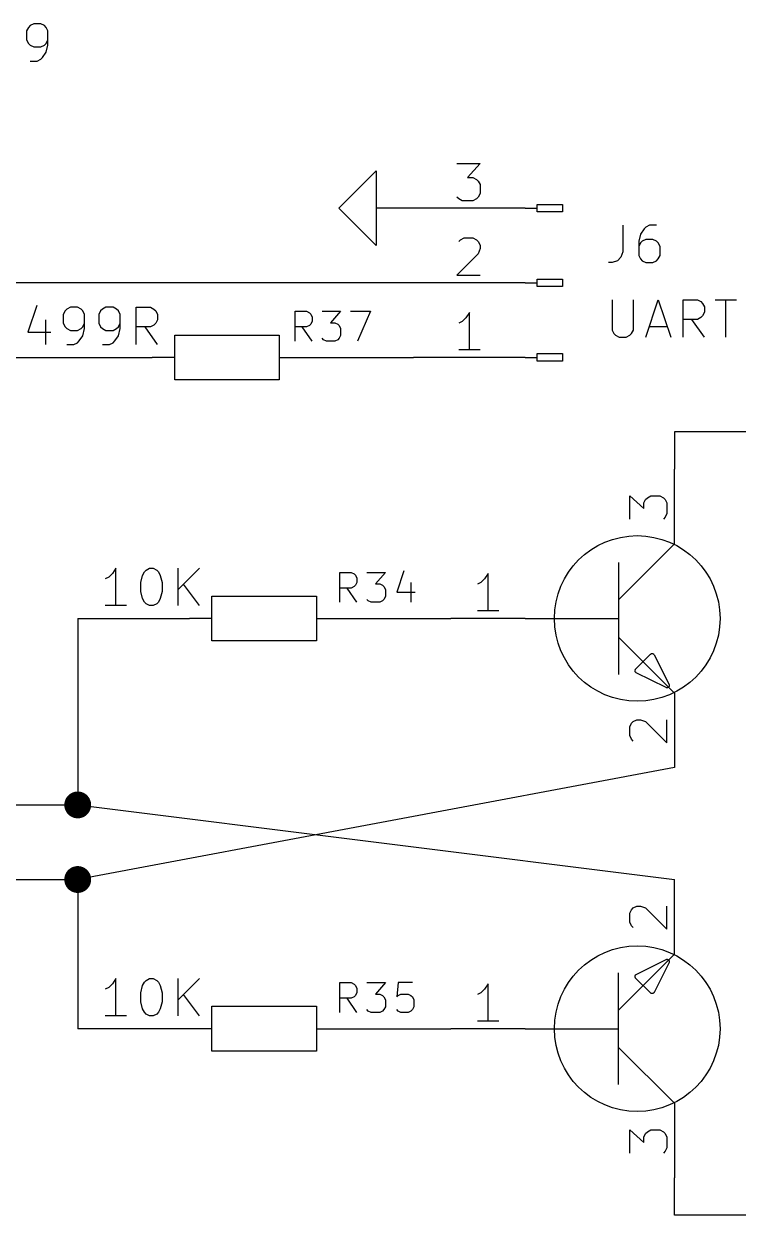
# Model space of a CAD drawing. Header units: inches. Extents: x 0.4 to 16.1, y -11.3 to -0.4.
# Drawn here: x 13.478 to 14.435, y -3.35 to -1.753 of the extents above; entities that cross this region are included whole.
import ezdxf

# ---------------------------------------------------------------- set-up
doc = ezdxf.new("R2010")
doc.units = ezdxf.units.IN
doc.header["$MEASUREMENT"] = 0
for name, color, linetype in [('GREENSIXTYFIVE', 129, 'CONTINUOUS'), ('LIGHTGREEN', 92, 'CONTINUOUS'), ('LIGHTRED', 12, 'CONTINUOUS'), ('RED', 14, 'CONTINUOUS')]:
    doc.layers.add(name, color=color, linetype=linetype)

msp = doc.modelspace()

# ---------------------------------------------------------------- linework, layer by layer
at = {"layer": 'GREENSIXTYFIVE', "linetype": 'CONTINUOUS'}
for p, q in [((13.4863, -1.7552), (13.4839, -1.7576)), ((13.4863, -1.7552), (13.4839, -1.7576)), ((13.491, -1.7528), (13.4863, -1.7552)), ((13.491, -1.7528), (13.4863, -1.7552)), ((13.5006, -1.7528), (13.491, -1.7528)), ((13.5006, -1.7528), (13.491, -1.7528)), ((13.5053, -1.7552), (13.5006, -1.7528)), ((13.5053, -1.7552), (13.5006, -1.7528)), ((13.5077, -1.7576), (13.5053, -1.7552)), ((13.5077, -1.7576), (13.5053, -1.7552)), ((13.4839, -1.7576), (13.4815, -1.7623)), ((13.4839, -1.7576), (13.4815, -1.7623)), ((13.4815, -1.7623), (13.4815, -1.7742)), ((13.4815, -1.7623), (13.4815, -1.7742)), ((13.5101, -1.7623), (13.5077, -1.7576)), ((13.5101, -1.7623), (13.5077, -1.7576)), ((13.5101, -1.7814), (13.5101, -1.7623)), ((13.5101, -1.7814), (13.5101, -1.7623)), ((13.4815, -1.7742), (13.4839, -1.779)), ((13.4815, -1.7742), (13.4839, -1.779)), ((13.4839, -1.779), (13.4863, -1.7814)), ((13.4839, -1.779), (13.4863, -1.7814)), ((13.4863, -1.7814), (13.491, -1.7838)), ((13.4863, -1.7814), (13.491, -1.7838)), ((13.491, -1.7838), (13.5006, -1.7838)), ((13.491, -1.7838), (13.5006, -1.7838)), ((13.5006, -1.7838), (13.5053, -1.7814)), ((13.5006, -1.7838), (13.5053, -1.7814)), ((13.5053, -1.7814), (13.5077, -1.779)), ((13.5053, -1.7814), (13.5077, -1.779)), ((13.5077, -1.779), (13.5101, -1.7742)), ((13.5077, -1.779), (13.5101, -1.7742)), ((13.5077, -1.7909), (13.5101, -1.7814)), ((13.5077, -1.7909), (13.5101, -1.7814)), ((13.4863, -1.8028), (13.4958, -1.8028)), ((13.4863, -1.8028), (13.4958, -1.8028)), ((13.4958, -1.8028), (13.5006, -1.8004)), ((13.4958, -1.8028), (13.5006, -1.8004)), ((13.5006, -1.8004), (13.5029, -1.798)), ((13.5006, -1.8004), (13.5029, -1.798)), ((13.5029, -1.798), (13.5077, -1.7909)), ((13.5029, -1.798), (13.5077, -1.7909)), ((14.2806, -2.0228), (14.2806, -2.0585)), ((14.2806, -2.0228), (14.2806, -2.0585)), ((14.3091, -2.0276), (14.3044, -2.0347)), ((14.3091, -2.0276), (14.3044, -2.0347)), ((14.3115, -2.0252), (14.3091, -2.0276)), ((14.3115, -2.0252), (14.3091, -2.0276)), ((14.3163, -2.0228), (14.3115, -2.0252)), ((14.3163, -2.0228), (14.3115, -2.0252)), ((14.3258, -2.0228), (14.3163, -2.0228)), ((14.3258, -2.0228), (14.3163, -2.0228)), ((14.3044, -2.0347), (14.302, -2.0442)), ((14.3044, -2.0347), (14.302, -2.0442)), ((14.302, -2.0442), (14.302, -2.0633)), ((14.302, -2.0442), (14.302, -2.0633)), ((14.3068, -2.0442), (14.3044, -2.0466)), ((14.3068, -2.0442), (14.3044, -2.0466)), ((14.3115, -2.0418), (14.3068, -2.0442)), ((14.3115, -2.0418), (14.3068, -2.0442)), ((14.321, -2.0418), (14.3115, -2.0418)), ((14.321, -2.0418), (14.3115, -2.0418)), ((14.3258, -2.0442), (14.321, -2.0418)), ((14.3258, -2.0442), (14.321, -2.0418)), ((14.3282, -2.0466), (14.3258, -2.0442)), ((14.3282, -2.0466), (14.3258, -2.0442)), ((14.2806, -2.0585), (14.2782, -2.0657)), ((14.2806, -2.0585), (14.2782, -2.0657)), ((14.3044, -2.0466), (14.302, -2.0514)), ((14.3044, -2.0466), (14.302, -2.0514)), ((14.3306, -2.0514), (14.3282, -2.0466)), ((14.3306, -2.0514), (14.3282, -2.0466)), ((14.3306, -2.0633), (14.3306, -2.0514)), ((14.3306, -2.0633), (14.3306, -2.0514)), ((14.2663, -2.0728), (14.2615, -2.0728)), ((14.2663, -2.0728), (14.2615, -2.0728)), ((14.2734, -2.0704), (14.2663, -2.0728)), ((14.2734, -2.0704), (14.2663, -2.0728)), ((14.2782, -2.0657), (14.2734, -2.0704)), ((14.2782, -2.0657), (14.2734, -2.0704)), ((14.302, -2.0633), (14.3044, -2.068)), ((14.302, -2.0633), (14.3044, -2.068)), ((14.3044, -2.068), (14.3068, -2.0704)), ((14.3044, -2.068), (14.3068, -2.0704)), ((14.3068, -2.0704), (14.3115, -2.0728)), ((14.3068, -2.0704), (14.3115, -2.0728)), ((14.3115, -2.0728), (14.321, -2.0728)), ((14.3115, -2.0728), (14.321, -2.0728)), ((14.321, -2.0728), (14.3258, -2.0704)), ((14.321, -2.0728), (14.3258, -2.0704)), ((14.3258, -2.0704), (14.3282, -2.068)), ((14.3258, -2.0704), (14.3282, -2.068)), ((14.3282, -2.068), (14.3306, -2.0633)), ((14.3282, -2.068), (14.3306, -2.0633)), ((14.2663, -2.1228), (14.2663, -2.1633)), ((14.2663, -2.1228), (14.2663, -2.1633)), ((14.2949, -2.1633), (14.2949, -2.1228)), ((14.2949, -2.1633), (14.2949, -2.1228)), ((14.3115, -2.1728), (14.3282, -2.1228)), ((14.3115, -2.1728), (14.3282, -2.1228)), ((14.3282, -2.1228), (14.3449, -2.1728)), ((14.3282, -2.1228), (14.3449, -2.1728)), ((14.3615, -2.1728), (14.3615, -2.1228)), ((14.3615, -2.1228), (14.3806, -2.1228)), ((14.3615, -2.1728), (14.3615, -2.1228)), ((14.3615, -2.1228), (14.3806, -2.1228)), ((14.3806, -2.1228), (14.3853, -2.1252)), ((14.3806, -2.1228), (14.3853, -2.1252)), ((14.4044, -2.1228), (14.4329, -2.1228)), ((14.4044, -2.1228), (14.4329, -2.1228)), ((14.4187, -2.1728), (14.4187, -2.1228)), ((14.4187, -2.1728), (14.4187, -2.1228)), ((13.495, -2.1304), (13.4831, -2.1661)), ((13.5331, -2.1376), (13.5307, -2.1423)), ((13.5355, -2.1352), (13.5331, -2.1376)), ((13.5402, -2.1328), (13.5355, -2.1352)), ((13.5498, -2.1328), (13.5402, -2.1328)), ((13.5545, -2.1352), (13.5498, -2.1328)), ((13.5569, -2.1376), (13.5545, -2.1352)), ((13.5593, -2.1423), (13.5569, -2.1376)), ((13.5807, -2.1376), (13.5783, -2.1423)), ((13.5831, -2.1352), (13.5807, -2.1376)), ((13.5879, -2.1328), (13.5831, -2.1352)), ((13.5974, -2.1328), (13.5879, -2.1328)), ((13.6021, -2.1352), (13.5974, -2.1328)), ((13.6045, -2.1376), (13.6021, -2.1352)), ((13.6069, -2.1423), (13.6045, -2.1376)), ((13.6283, -2.1828), (13.6283, -2.1328)), ((13.6283, -2.1328), (13.6474, -2.1328)), ((13.6474, -2.1328), (13.6521, -2.1352)), ((13.6521, -2.1352), (13.6545, -2.1376)), ((13.6545, -2.1376), (13.6569, -2.1423)), ((13.8414, -2.1782), (13.8414, -2.1382)), ((13.8414, -2.1382), (13.8567, -2.1382)), ((13.8567, -2.1382), (13.8605, -2.1401)), ((13.8605, -2.1401), (13.8624, -2.1421)), ((13.8776, -2.1382), (13.9024, -2.1382)), ((13.9024, -2.1382), (13.889, -2.1535)), ((13.9157, -2.1382), (13.9424, -2.1382)), ((13.9424, -2.1382), (13.9252, -2.1782)), ((14.3853, -2.1252), (14.3877, -2.1276)), ((14.3853, -2.1252), (14.3877, -2.1276)), ((14.3877, -2.1276), (14.3901, -2.1323)), ((14.3877, -2.1276), (14.3901, -2.1323)), ((14.3901, -2.1395), (14.3877, -2.1442)), ((14.3901, -2.1395), (14.3877, -2.1442)), ((14.3901, -2.1323), (14.3901, -2.1395)), ((14.3901, -2.1323), (14.3901, -2.1395)), ((13.5069, -2.1495), (13.5069, -2.1828)), ((13.5307, -2.1423), (13.5307, -2.1542)), ((13.5307, -2.1542), (13.5331, -2.159)), ((13.5569, -2.159), (13.5593, -2.1542)), ((13.5593, -2.1614), (13.5593, -2.1423)), ((13.5783, -2.1423), (13.5783, -2.1542)), ((13.5783, -2.1542), (13.5807, -2.159)), ((13.6045, -2.159), (13.6069, -2.1542)), ((13.6069, -2.1614), (13.6069, -2.1423)), ((13.6545, -2.1542), (13.6521, -2.1566)), ((13.6569, -2.1495), (13.6545, -2.1542)), ((13.6569, -2.1423), (13.6569, -2.1495)), ((13.8624, -2.1554), (13.8605, -2.1573)), ((13.8624, -2.1421), (13.8643, -2.1459)), ((13.8643, -2.1516), (13.8624, -2.1554)), ((13.8643, -2.1459), (13.8643, -2.1516)), ((13.889, -2.1535), (13.8948, -2.1535)), ((13.8948, -2.1535), (13.8986, -2.1554)), ((13.8986, -2.1554), (13.9005, -2.1573)), ((14.3806, -2.149), (14.3615, -2.149)), ((14.3806, -2.149), (14.3615, -2.149)), ((14.3901, -2.1728), (14.3734, -2.149)), ((14.3901, -2.1728), (14.3734, -2.149)), ((14.3853, -2.1466), (14.3806, -2.149)), ((14.3853, -2.1466), (14.3806, -2.149)), ((14.3877, -2.1442), (14.3853, -2.1466)), ((14.3877, -2.1442), (14.3853, -2.1466)), ((13.4831, -2.1661), (13.514, -2.1661)), ((13.5331, -2.159), (13.5355, -2.1614)), ((13.5355, -2.1614), (13.5402, -2.1638)), ((13.5402, -2.1638), (13.5498, -2.1638)), ((13.5498, -2.1638), (13.5545, -2.1614)), ((13.5521, -2.178), (13.5569, -2.1709)), ((13.5545, -2.1614), (13.5569, -2.159)), ((13.5569, -2.1709), (13.5593, -2.1614)), ((13.5807, -2.159), (13.5831, -2.1614)), ((13.5831, -2.1614), (13.5879, -2.1638)), ((13.5879, -2.1638), (13.5974, -2.1638)), ((13.5974, -2.1638), (13.6021, -2.1614)), ((13.5998, -2.178), (13.6045, -2.1709)), ((13.6021, -2.1614), (13.6045, -2.159)), ((13.6045, -2.1709), (13.6069, -2.1614)), ((13.6474, -2.159), (13.6283, -2.159)), ((13.6569, -2.1828), (13.6402, -2.159)), ((13.6521, -2.1566), (13.6474, -2.159)), ((13.8567, -2.1592), (13.8414, -2.1592)), ((13.8643, -2.1782), (13.851, -2.1592)), ((13.8605, -2.1573), (13.8567, -2.1592)), ((13.9005, -2.1573), (13.9024, -2.1611)), ((13.9024, -2.1706), (13.9005, -2.1744)), ((13.9024, -2.1611), (13.9024, -2.1706)), ((14.2663, -2.1633), (14.2687, -2.168)), ((14.2663, -2.1633), (14.2687, -2.168)), ((14.2687, -2.168), (14.271, -2.1704)), ((14.2687, -2.168), (14.271, -2.1704)), ((14.271, -2.1704), (14.2758, -2.1728)), ((14.271, -2.1704), (14.2758, -2.1728)), ((14.2853, -2.1728), (14.2901, -2.1704)), ((14.2853, -2.1728), (14.2901, -2.1704)), ((14.2901, -2.1704), (14.2925, -2.168)), ((14.2901, -2.1704), (14.2925, -2.168)), ((14.2925, -2.168), (14.2949, -2.1633)), ((14.2925, -2.168), (14.2949, -2.1633)), ((14.3163, -2.1585), (14.3401, -2.1585)), ((14.3163, -2.1585), (14.3401, -2.1585)), ((13.5355, -2.1828), (13.545, -2.1828)), ((13.545, -2.1828), (13.5498, -2.1804)), ((13.5498, -2.1804), (13.5521, -2.178)), ((13.5831, -2.1828), (13.5926, -2.1828)), ((13.5926, -2.1828), (13.5974, -2.1804)), ((13.5974, -2.1804), (13.5998, -2.178)), ((13.8795, -2.1763), (13.8776, -2.1744)), ((13.8833, -2.1782), (13.8795, -2.1763)), ((13.8948, -2.1782), (13.8833, -2.1782)), ((13.8986, -2.1763), (13.8948, -2.1782)), ((13.9005, -2.1744), (13.8986, -2.1763)), ((14.2758, -2.1728), (14.2853, -2.1728)), ((14.2758, -2.1728), (14.2853, -2.1728)), ((13.5964, -2.4899), (13.5917, -2.4947)), ((13.6012, -2.4828), (13.5964, -2.4899)), ((13.6012, -2.5328), (13.6012, -2.4828)), ((13.6369, -2.4923), (13.6393, -2.4876)), ((13.6393, -2.4876), (13.6417, -2.4852)), ((13.6417, -2.4852), (13.6464, -2.4828)), ((13.6464, -2.4828), (13.6512, -2.4828)), ((13.6512, -2.4828), (13.6559, -2.4852)), ((13.6559, -2.4852), (13.6583, -2.4876)), ((13.6583, -2.4876), (13.6607, -2.4923)), ((13.6845, -2.5328), (13.6845, -2.4828)), ((13.7131, -2.4828), (13.6845, -2.5114)), ((13.9014, -2.5282), (13.9014, -2.4882)), ((13.9014, -2.4882), (13.9167, -2.4882)), ((13.9167, -2.4882), (13.9205, -2.4901)), ((13.9205, -2.4901), (13.9224, -2.4921)), ((13.9376, -2.4882), (13.9624, -2.4882)), ((13.9624, -2.4882), (13.949, -2.5035)), ((13.9871, -2.4863), (13.9776, -2.5149)), ((13.5917, -2.4947), (13.5869, -2.4971)), ((13.6345, -2.5019), (13.6369, -2.4923)), ((13.6345, -2.5138), (13.6345, -2.5019)), ((13.6607, -2.4923), (13.6631, -2.5019)), ((13.6631, -2.5019), (13.6631, -2.5138)), ((13.7131, -2.5328), (13.6917, -2.5042)), ((13.9205, -2.5073), (13.9167, -2.5092)), ((13.9224, -2.5054), (13.9205, -2.5073)), ((13.9224, -2.4921), (13.9243, -2.4959)), ((13.9243, -2.5016), (13.9224, -2.5054)), ((13.9243, -2.4959), (13.9243, -2.5016)), ((13.949, -2.5035), (13.9548, -2.5035)), ((13.9548, -2.5035), (13.9586, -2.5054)), ((13.9586, -2.5054), (13.9605, -2.5073)), ((13.9605, -2.5073), (13.9624, -2.5111)), ((13.9967, -2.5016), (13.9967, -2.5282)), ((13.6369, -2.5233), (13.6345, -2.5138)), ((13.6393, -2.528), (13.6369, -2.5233)), ((13.6607, -2.5233), (13.6583, -2.528)), ((13.6631, -2.5138), (13.6607, -2.5233)), ((13.9167, -2.5092), (13.9014, -2.5092)), ((13.9243, -2.5282), (13.911, -2.5092)), ((13.9624, -2.5206), (13.9605, -2.5244)), ((13.9624, -2.5111), (13.9624, -2.5206)), ((13.9776, -2.5149), (14.0024, -2.5149)), ((13.6155, -2.5328), (13.5869, -2.5328)), ((13.6417, -2.5304), (13.6393, -2.528)), ((13.6464, -2.5328), (13.6417, -2.5304)), ((13.6512, -2.5328), (13.6464, -2.5328)), ((13.6559, -2.5304), (13.6512, -2.5328)), ((13.6583, -2.528), (13.6559, -2.5304)), ((13.9395, -2.5263), (13.9376, -2.5244)), ((13.9433, -2.5282), (13.9395, -2.5263)), ((13.9548, -2.5282), (13.9433, -2.5282)), ((13.9586, -2.5263), (13.9548, -2.5282)), ((13.9605, -2.5244), (13.9586, -2.5263)), ((13.6012, -3.0328), (13.5964, -3.0399)), ((13.6012, -3.0828), (13.6012, -3.0328)), ((13.6417, -3.0352), (13.6464, -3.0328)), ((13.6464, -3.0328), (13.6512, -3.0328)), ((13.6512, -3.0328), (13.6559, -3.0352)), ((13.6845, -3.0828), (13.6845, -3.0328)), ((13.7131, -3.0328), (13.6845, -3.0614)), ((13.5917, -3.0447), (13.5869, -3.0471)), ((13.5964, -3.0399), (13.5917, -3.0447)), ((13.6345, -3.0519), (13.6369, -3.0423)), ((13.6369, -3.0423), (13.6393, -3.0376)), ((13.6393, -3.0376), (13.6417, -3.0352)), ((13.6559, -3.0352), (13.6583, -3.0376)), ((13.6583, -3.0376), (13.6607, -3.0423)), ((13.6607, -3.0423), (13.6631, -3.0519)), ((13.9014, -3.0782), (13.9014, -3.0382)), ((13.9014, -3.0382), (13.9167, -3.0382)), ((13.9167, -3.0382), (13.9205, -3.0401)), ((13.9205, -3.0401), (13.9224, -3.0421)), ((13.9224, -3.0421), (13.9243, -3.0459)), ((13.9243, -3.0459), (13.9243, -3.0516)), ((13.9376, -3.0382), (13.9624, -3.0382)), ((13.9624, -3.0382), (13.949, -3.0535)), ((13.9795, -3.0382), (13.9776, -3.0573)), ((13.9986, -3.0382), (13.9795, -3.0382)), ((13.6345, -3.0638), (13.6345, -3.0519)), ((13.6369, -3.0733), (13.6345, -3.0638)), ((13.6631, -3.0638), (13.6607, -3.0733)), ((13.6631, -3.0519), (13.6631, -3.0638)), ((13.7131, -3.0828), (13.6917, -3.0542)), ((13.9167, -3.0592), (13.9014, -3.0592)), ((13.9243, -3.0782), (13.911, -3.0592)), ((13.9205, -3.0573), (13.9167, -3.0592)), ((13.9224, -3.0554), (13.9205, -3.0573)), ((13.9243, -3.0516), (13.9224, -3.0554)), ((13.949, -3.0535), (13.9548, -3.0535)), ((13.9548, -3.0535), (13.9586, -3.0554)), ((13.9586, -3.0554), (13.9605, -3.0573)), ((13.9605, -3.0573), (13.9624, -3.0611)), ((13.9624, -3.0611), (13.9624, -3.0706)), ((13.9776, -3.0573), (13.9795, -3.0554)), ((13.9795, -3.0554), (13.9833, -3.0535)), ((13.9833, -3.0535), (13.9929, -3.0535)), ((13.9929, -3.0535), (13.9967, -3.0554)), ((13.9967, -3.0554), (13.9986, -3.0573)), ((13.9986, -3.0573), (14.0005, -3.0611)), ((14.0005, -3.0611), (14.0005, -3.0706)), ((13.6393, -3.078), (13.6369, -3.0733)), ((13.6417, -3.0804), (13.6393, -3.078)), ((13.6464, -3.0828), (13.6417, -3.0804)), ((13.6559, -3.0804), (13.6512, -3.0828)), ((13.6583, -3.078), (13.6559, -3.0804)), ((13.6607, -3.0733), (13.6583, -3.078)), ((13.9395, -3.0763), (13.9376, -3.0744)), ((13.9433, -3.0782), (13.9395, -3.0763)), ((13.9548, -3.0782), (13.9433, -3.0782)), ((13.9586, -3.0763), (13.9548, -3.0782)), ((13.9605, -3.0744), (13.9586, -3.0763)), ((13.9624, -3.0706), (13.9605, -3.0744)), ((13.9795, -3.0763), (13.9776, -3.0744)), ((13.9833, -3.0782), (13.9795, -3.0763)), ((13.9929, -3.0782), (13.9833, -3.0782)), ((13.9967, -3.0763), (13.9929, -3.0782)), ((13.9986, -3.0744), (13.9967, -3.0763)), ((14.0005, -3.0706), (13.9986, -3.0744)), ((13.6155, -3.0828), (13.5869, -3.0828)), ((13.6512, -3.0828), (13.6464, -3.0828))]:
    msp.add_line(p, q, dxfattribs=at)
at = {"layer": 'LIGHTGREEN', "linetype": 'CONTINUOUS'}
for p, q in [((14, -2.1), (13.45, -2.1)), ((13.45, -2.2), (13.65, -2.2)), ((13.85, -2.2), (14, -2.2)), ((14.85, -2.3), (14.35, -2.3)), ((14.35, -2.3), (14.35, -2.35)), ((13.55, -2.55), (13.7, -2.55)), ((13.55, -2.55), (13.55, -2.8)), ((13.9, -2.55), (14.05, -2.55)), ((14.35, -2.75), (13.55, -2.9)), ((13.45, -2.8), (13.55, -2.8)), ((13.55, -2.8), (14.35, -2.9)), ((13.45, -2.9), (13.55, -2.9)), ((13.55, -2.9), (13.55, -3.1)), ((13.7, -3.1), (13.55, -3.1)), ((13.9, -3.1), (14.05, -3.1)), ((14.35, -3.35), (14.35, -3.3)), ((14.85, -3.35), (14.35, -3.35))]:
    msp.add_line(p, q, dxfattribs=at)
at = {"layer": 'LIGHTGREEN', "const_width": 0.018}
for points in [[(13.541, -2.8, 1), (13.559, -2.8, 1)], [(13.541, -2.9, 1), (13.559, -2.9, 1)]]:
    msp.add_lwpolyline(points, format="xyb", close=True, dxfattribs=at)
at = {"layer": 'LIGHTRED', "linetype": 'CONTINUOUS'}
for p, q in [((14.0583, -1.9399), (14.0893, -1.9399)), ((14.0583, -1.9399), (14.0893, -1.9399)), ((14.0893, -1.9399), (14.0726, -1.9589)), ((14.0893, -1.9399), (14.0726, -1.9589)), ((14.0726, -1.9589), (14.0798, -1.9589)), ((14.0726, -1.9589), (14.0798, -1.9589)), ((14.0798, -1.9589), (14.0845, -1.9613)), ((14.0798, -1.9589), (14.0845, -1.9613)), ((14.0845, -1.9613), (14.0869, -1.9637)), ((14.0845, -1.9613), (14.0869, -1.9637)), ((14.0869, -1.9637), (14.0893, -1.9684)), ((14.0869, -1.9637), (14.0893, -1.9684)), ((14.0893, -1.9804), (14.0869, -1.9851)), ((14.0893, -1.9804), (14.0869, -1.9851)), ((14.0893, -1.9684), (14.0893, -1.9804)), ((14.0893, -1.9684), (14.0893, -1.9804)), ((14.0607, -1.9875), (14.0583, -1.9851)), ((14.0607, -1.9875), (14.0583, -1.9851)), ((14.0655, -1.9899), (14.0607, -1.9875)), ((14.0655, -1.9899), (14.0607, -1.9875)), ((14.0798, -1.9899), (14.0655, -1.9899)), ((14.0798, -1.9899), (14.0655, -1.9899)), ((14.0845, -1.9875), (14.0798, -1.9899)), ((14.0845, -1.9875), (14.0798, -1.9899)), ((14.0869, -1.9851), (14.0845, -1.9875)), ((14.0869, -1.9851), (14.0845, -1.9875)), ((14.0607, -2.0446), (14.0631, -2.0423)), ((14.0607, -2.0446), (14.0631, -2.0423)), ((14.0631, -2.0423), (14.0679, -2.0399)), ((14.0631, -2.0423), (14.0679, -2.0399)), ((14.0679, -2.0399), (14.0798, -2.0399)), ((14.0679, -2.0399), (14.0798, -2.0399)), ((14.0798, -2.0399), (14.0845, -2.0423)), ((14.0798, -2.0399), (14.0845, -2.0423)), ((14.0845, -2.0423), (14.0869, -2.0446)), ((14.0845, -2.0423), (14.0869, -2.0446)), ((14.0869, -2.0446), (14.0893, -2.0494)), ((14.0869, -2.0446), (14.0893, -2.0494)), ((14.0893, -2.0542), (14.0869, -2.0613)), ((14.0893, -2.0542), (14.0869, -2.0613)), ((14.0893, -2.0494), (14.0893, -2.0542)), ((14.0893, -2.0494), (14.0893, -2.0542)), ((14.0869, -2.0613), (14.0583, -2.0899)), ((14.0869, -2.0613), (14.0583, -2.0899)), ((14.0583, -2.0899), (14.0893, -2.0899)), ((14.0583, -2.0899), (14.0893, -2.0899)), ((14.075, -2.1399), (14.0702, -2.147)), ((14.075, -2.1399), (14.0702, -2.147)), ((14.075, -2.1899), (14.075, -2.1399)), ((14.075, -2.1899), (14.075, -2.1399)), ((14.0655, -2.1518), (14.0607, -2.1542)), ((14.0655, -2.1518), (14.0607, -2.1542)), ((14.0702, -2.147), (14.0655, -2.1518)), ((14.0702, -2.147), (14.0655, -2.1518)), ((14.0893, -2.1899), (14.0607, -2.1899)), ((14.0893, -2.1899), (14.0607, -2.1899)), ((14.2899, -2.4167), (14.2899, -2.3857)), ((14.2899, -2.3857), (14.3089, -2.4024)), ((14.3089, -2.3952), (14.3113, -2.3905)), ((14.3089, -2.4024), (14.3089, -2.3952)), ((14.3113, -2.3905), (14.3137, -2.3881)), ((14.3137, -2.3881), (14.3184, -2.3857)), ((14.3184, -2.3857), (14.3304, -2.3857)), ((14.3304, -2.3857), (14.3351, -2.3881)), ((14.3351, -2.3881), (14.3375, -2.3905)), ((14.3375, -2.3905), (14.3399, -2.3952)), ((14.3399, -2.3952), (14.3399, -2.4095)), ((14.3399, -2.4095), (14.3375, -2.4143)), ((14.3375, -2.4143), (14.3351, -2.4167)), ((14.1, -2.4899), (14.0952, -2.497)), ((14.1, -2.5399), (14.1, -2.4899)), ((14.0905, -2.5018), (14.0857, -2.5042)), ((14.0952, -2.497), (14.0905, -2.5018)), ((14.1143, -2.5399), (14.0857, -2.5399)), ((14.2899, -2.6952), (14.2923, -2.6905)), ((14.2899, -2.7071), (14.2899, -2.6952)), ((14.2923, -2.6905), (14.2946, -2.6881)), ((14.2946, -2.6881), (14.2994, -2.6857)), ((14.2994, -2.6857), (14.3042, -2.6857)), ((14.3042, -2.6857), (14.3113, -2.6881)), ((14.3113, -2.6881), (14.3399, -2.7167)), ((14.3399, -2.7167), (14.3399, -2.6857)), ((14.2923, -2.7119), (14.2899, -2.7071)), ((14.2946, -2.7143), (14.2923, -2.7119)), ((14.2923, -2.9405), (14.2946, -2.9381)), ((14.2946, -2.9381), (14.2994, -2.9357)), ((14.2994, -2.9357), (14.3042, -2.9357)), ((14.3042, -2.9357), (14.3113, -2.9381)), ((14.3113, -2.9381), (14.3399, -2.9667)), ((14.3399, -2.9667), (14.3399, -2.9357)), ((14.2899, -2.9452), (14.2923, -2.9405)), ((14.2899, -2.9571), (14.2899, -2.9452)), ((14.2923, -2.9619), (14.2899, -2.9571)), ((14.2946, -2.9643), (14.2923, -2.9619)), ((14.0952, -3.047), (14.0905, -3.0518)), ((14.1, -3.0399), (14.0952, -3.047)), ((14.1, -3.0899), (14.1, -3.0399)), ((14.0905, -3.0518), (14.0857, -3.0542)), ((14.1143, -3.0899), (14.0857, -3.0899)), ((14.2899, -3.2667), (14.2899, -3.2357)), ((14.2899, -3.2357), (14.3089, -3.2524)), ((14.3089, -3.2452), (14.3113, -3.2405)), ((14.3113, -3.2405), (14.3137, -3.2381)), ((14.3137, -3.2381), (14.3184, -3.2357)), ((14.3184, -3.2357), (14.3304, -3.2357)), ((14.3304, -3.2357), (14.3351, -3.2381)), ((14.3351, -3.2381), (14.3375, -3.2405)), ((14.3375, -3.2405), (14.3399, -3.2452)), ((14.3089, -3.2524), (14.3089, -3.2452)), ((14.3399, -3.2452), (14.3399, -3.2595)), ((14.3375, -3.2643), (14.3351, -3.2667)), ((14.3399, -3.2595), (14.3375, -3.2643))]:
    msp.add_line(p, q, dxfattribs=at)
at = {"layer": 'RED', "linetype": 'CONTINUOUS'}
for p, q in [((13.9, -2), (13.95, -1.95)), ((13.95, -1.95), (13.95, -2)), ((14.166, -2.005), (14.166, -1.995)), ((14.166, -1.995), (14.2, -1.995)), ((14.2, -1.995), (14.2, -2.005)), ((13.95, -2.05), (13.9, -2)), ((14, -2), (13.95, -2)), ((13.95, -2), (13.95, -2.05)), ((14.15, -2), (14, -2)), ((14.15, -2), (14, -2)), ((14.15, -2), (14.166, -2)), ((14.2, -2.005), (14.166, -2.005)), ((14.15, -2.1), (14, -2.1)), ((14.15, -2.1), (14, -2.1)), ((14.15, -2.1), (14.166, -2.1)), ((14.166, -2.105), (14.166, -2.095)), ((14.166, -2.095), (14.2, -2.095)), ((14.2, -2.105), (14.166, -2.105)), ((14.2, -2.095), (14.2, -2.105)), ((13.68, -2.23), (13.68, -2.17)), ((13.68, -2.17), (13.82, -2.17)), ((13.82, -2.17), (13.82, -2.23)), ((13.68, -2.2), (13.65, -2.2)), ((13.82, -2.2), (13.85, -2.2)), ((14.15, -2.2), (14, -2.2)), ((14.15, -2.2), (14, -2.2)), ((14.15, -2.2), (14.166, -2.2)), ((14.166, -2.205), (14.166, -2.195)), ((14.166, -2.195), (14.2, -2.195)), ((14.2, -2.195), (14.2, -2.205)), ((14.2, -2.205), (14.166, -2.205)), ((13.82, -2.23), (13.68, -2.23)), ((14.35, -2.45), (14.35, -2.35)), ((14.275, -2.525), (14.35, -2.45)), ((14.275, -2.475), (14.275, -2.625)), ((13.73, -2.58), (13.73, -2.52)), ((13.73, -2.52), (13.87, -2.52)), ((13.87, -2.52), (13.87, -2.58)), ((13.73, -2.55), (13.7, -2.55)), ((13.87, -2.55), (13.9, -2.55)), ((14.15, -2.55), (14.05, -2.55)), ((14.15, -2.55), (14.275, -2.55)), ((13.87, -2.58), (13.73, -2.58)), ((14.275, -2.575), (14.35, -2.65)), ((14.2979, -2.6179), (14.3179, -2.5979)), ((14.3179, -2.5979), (14.3181, -2.5977)), ((14.3181, -2.5977), (14.3182, -2.5976)), ((14.3182, -2.5976), (14.3183, -2.5975)), ((14.3182, -2.5976), (14.3182, -2.5976)), ((14.3183, -2.5975), (14.3188, -2.5973)), ((14.3188, -2.5973), (14.3192, -2.5971)), ((14.3192, -2.5971), (14.3193, -2.5971)), ((14.3193, -2.5971), (14.3194, -2.5971)), ((14.3194, -2.5971), (14.3199, -2.5971)), ((14.3199, -2.5971), (14.3204, -2.597)), ((14.3204, -2.597), (14.3205, -2.5971)), ((14.3205, -2.5971), (14.3206, -2.5971)), ((14.3206, -2.5971), (14.321, -2.5972)), ((14.321, -2.5972), (14.3215, -2.5974)), ((14.3215, -2.5974), (14.3216, -2.5975)), ((14.3216, -2.5975), (14.3217, -2.5975)), ((14.3217, -2.5975), (14.322, -2.5978)), ((14.322, -2.5978), (14.3224, -2.5982)), ((14.3224, -2.5982), (14.3225, -2.5983)), ((14.3225, -2.5983), (14.3225, -2.5983)), ((14.3225, -2.5983), (14.3225, -2.5984)), ((14.3225, -2.5984), (14.3227, -2.5987)), ((14.3227, -2.5987), (14.3427, -2.6387)), ((14.2971, -2.6192), (14.2973, -2.6188)), ((14.2971, -2.6193), (14.2971, -2.6192)), ((14.2971, -2.6194), (14.2971, -2.6193)), ((14.2973, -2.6188), (14.2975, -2.6183)), ((14.2975, -2.6183), (14.2976, -2.6182)), ((14.2976, -2.6182), (14.2977, -2.6181)), ((14.2976, -2.6182), (14.2976, -2.6182)), ((14.2977, -2.6181), (14.2979, -2.6179)), ((14.297, -2.6204), (14.2971, -2.6199)), ((14.2971, -2.6205), (14.297, -2.6204)), ((14.2971, -2.6199), (14.2971, -2.6194)), ((14.2971, -2.6206), (14.2971, -2.6205)), ((14.2972, -2.621), (14.2971, -2.6206)), ((14.2974, -2.6215), (14.2972, -2.621)), ((14.2975, -2.6216), (14.2974, -2.6215)), ((14.2975, -2.6217), (14.2975, -2.6216)), ((14.2978, -2.622), (14.2975, -2.6217)), ((14.2982, -2.6224), (14.2978, -2.622)), ((14.2983, -2.6224), (14.2982, -2.6224)), ((14.2983, -2.6225), (14.2983, -2.6224)), ((14.2984, -2.6225), (14.2983, -2.6225)), ((14.2987, -2.6227), (14.2984, -2.6225)), ((14.3387, -2.6427), (14.2987, -2.6227)), ((14.3392, -2.6429), (14.3387, -2.6427)), ((14.3394, -2.6429), (14.3392, -2.6429)), ((14.3396, -2.643), (14.3394, -2.6429)), ((14.34, -2.6429), (14.3396, -2.643)), ((14.3404, -2.643), (14.34, -2.6429)), ((14.3406, -2.6429), (14.3404, -2.643)), ((14.3408, -2.6429), (14.3406, -2.6429)), ((14.3411, -2.6427), (14.3408, -2.6429)), ((14.3415, -2.6426), (14.3411, -2.6427)), ((14.3417, -2.6425), (14.3415, -2.6426)), ((14.3418, -2.6424), (14.3417, -2.6425)), ((14.3421, -2.6421), (14.3418, -2.6424)), ((14.3424, -2.6418), (14.3421, -2.6421)), ((14.3425, -2.6417), (14.3424, -2.6418)), ((14.3426, -2.6415), (14.3425, -2.6417)), ((14.3427, -2.6411), (14.3426, -2.6415)), ((14.3427, -2.6387), (14.3429, -2.6392)), ((14.3429, -2.6408), (14.3427, -2.6411)), ((14.3429, -2.6392), (14.3429, -2.6394)), ((14.3429, -2.6394), (14.343, -2.6396)), ((14.343, -2.6396), (14.3429, -2.64)), ((14.3429, -2.64), (14.343, -2.6404)), ((14.343, -2.6404), (14.3429, -2.6406)), ((14.3429, -2.6406), (14.3429, -2.6408)), ((14.35, -2.65), (14.35, -2.75)), ((14.35, -3), (14.35, -2.9)), ((14.275, -3.075), (14.35, -3)), ((14.2987, -3.0273), (14.3387, -3.0073)), ((14.3427, -3.0113), (14.3227, -3.0513)), ((14.3387, -3.0073), (14.3392, -3.0071)), ((14.3392, -3.0071), (14.3394, -3.0071)), ((14.3394, -3.0071), (14.3396, -3.007)), ((14.3396, -3.007), (14.34, -3.007)), ((14.34, -3.007), (14.3404, -3.007)), ((14.3404, -3.007), (14.3406, -3.0071)), ((14.3406, -3.0071), (14.3408, -3.0071)), ((14.3408, -3.0071), (14.3411, -3.0073)), ((14.3411, -3.0073), (14.3415, -3.0074)), ((14.3415, -3.0074), (14.3417, -3.0075)), ((14.3417, -3.0075), (14.3418, -3.0076)), ((14.3418, -3.0076), (14.3421, -3.0079)), ((14.3421, -3.0079), (14.3424, -3.0082)), ((14.3424, -3.0082), (14.3425, -3.0083)), ((14.3425, -3.0083), (14.3426, -3.0085)), ((14.3426, -3.0085), (14.3427, -3.0089)), ((14.3427, -3.0089), (14.3429, -3.0092)), ((14.3429, -3.0108), (14.3427, -3.0113)), ((14.3429, -3.0092), (14.3429, -3.0094)), ((14.3429, -3.0094), (14.343, -3.0096)), ((14.343, -3.0096), (14.3429, -3.01)), ((14.3429, -3.01), (14.343, -3.0104)), ((14.343, -3.0104), (14.3429, -3.0106)), ((14.3429, -3.0106), (14.3429, -3.0108)), ((14.275, -3.175), (14.275, -3.025)), ((14.297, -3.0296), (14.2971, -3.0295)), ((14.2971, -3.0301), (14.297, -3.0296)), ((14.2971, -3.0294), (14.2972, -3.029)), ((14.2971, -3.0295), (14.2971, -3.0294)), ((14.2971, -3.0306), (14.2971, -3.0301)), ((14.2971, -3.0307), (14.2971, -3.0306)), ((14.2971, -3.0308), (14.2971, -3.0307)), ((14.2973, -3.0312), (14.2971, -3.0308)), ((14.2972, -3.029), (14.2974, -3.0285)), ((14.2975, -3.0317), (14.2973, -3.0312)), ((14.2974, -3.0285), (14.2975, -3.0284)), ((14.2975, -3.0283), (14.2978, -3.028)), ((14.2975, -3.0284), (14.2975, -3.0283)), ((14.2976, -3.0318), (14.2975, -3.0317)), ((14.2977, -3.0319), (14.2976, -3.0318)), ((14.2976, -3.0318), (14.2976, -3.0318)), ((14.2979, -3.0321), (14.2977, -3.0319)), ((14.2978, -3.028), (14.2982, -3.0276)), ((14.3179, -3.0521), (14.2979, -3.0321)), ((14.2982, -3.0276), (14.2983, -3.0275)), ((14.2983, -3.0275), (14.2983, -3.0275)), ((14.2983, -3.0275), (14.2984, -3.0275)), ((14.2984, -3.0275), (14.2987, -3.0273)), ((14.3181, -3.0523), (14.3179, -3.0521)), ((14.3182, -3.0524), (14.3181, -3.0523)), ((14.3183, -3.0525), (14.3182, -3.0524)), ((14.3182, -3.0524), (14.3182, -3.0524)), ((14.3188, -3.0527), (14.3183, -3.0525)), ((14.3192, -3.0529), (14.3188, -3.0527)), ((14.3193, -3.0529), (14.3192, -3.0529)), ((14.3194, -3.0529), (14.3193, -3.0529)), ((14.3199, -3.0529), (14.3194, -3.0529)), ((14.3204, -3.053), (14.3199, -3.0529)), ((14.3205, -3.0529), (14.3204, -3.053)), ((14.3206, -3.0529), (14.3205, -3.0529)), ((14.321, -3.0528), (14.3206, -3.0529)), ((14.3215, -3.0526), (14.321, -3.0528)), ((14.3216, -3.0525), (14.3215, -3.0526)), ((14.3217, -3.0525), (14.3216, -3.0525)), ((14.322, -3.0522), (14.3217, -3.0525)), ((14.3224, -3.0518), (14.322, -3.0522)), ((14.3225, -3.0517), (14.3224, -3.0518)), ((14.3227, -3.0513), (14.3225, -3.0516)), ((14.3225, -3.0516), (14.3225, -3.0517)), ((14.3225, -3.0517), (14.3225, -3.0517)), ((13.73, -3.13), (13.73, -3.07)), ((13.73, -3.07), (13.87, -3.07)), ((13.87, -3.07), (13.87, -3.13)), ((13.73, -3.1), (13.7, -3.1)), ((13.87, -3.1), (13.9, -3.1)), ((14.15, -3.1), (14.05, -3.1)), ((14.15, -3.1), (14.275, -3.1)), ((13.87, -3.13), (13.73, -3.13)), ((14.275, -3.125), (14.35, -3.2)), ((14.35, -3.2), (14.35, -3.3))]:
    msp.add_line(p, q, dxfattribs=at)
at = {"layer": 'RED'}
for centre in [(14.3, -2.55), (14.3, -3.1)]:
    msp.add_circle(centre, 0.111, dxfattribs=at)

doc.saveas('drawing.dxf')
